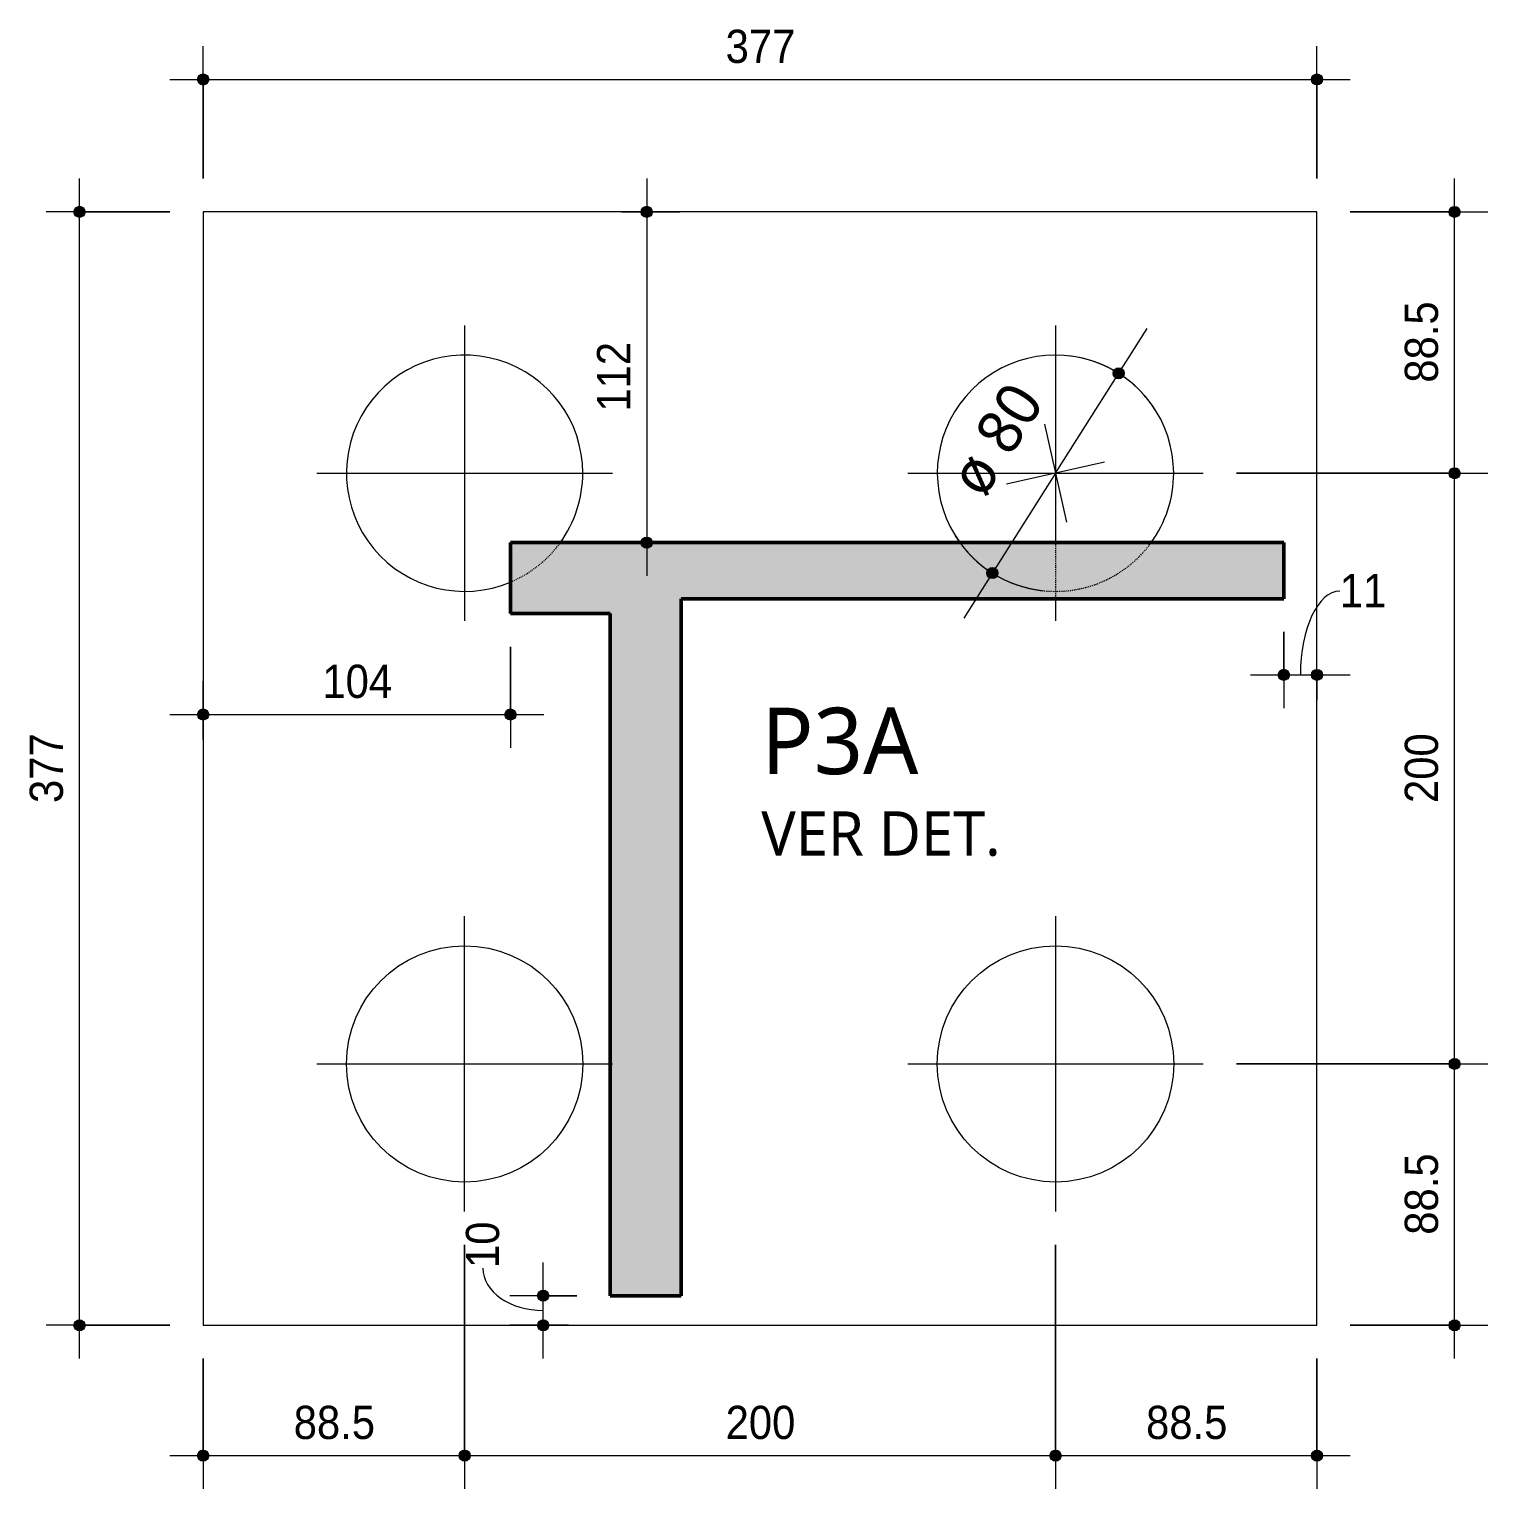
# Model space of a CAD drawing. Header units: centimetres. Extents: x -3523 to 38560, y -3196 to 88043.
# Drawn here: x 27730 to 28223.7, y 386.7 to 881 of the extents above; entities that cross this region are included whole.
import ezdxf

# ---------------------------------------------------------------- set-up
doc = ezdxf.new("R2010")
doc.units = ezdxf.units.CM
doc.linetypes.add('Traço', pattern=[0.635, 0.3175, -0.3175])
for name, color, linetype, lineweight in [('A-ANNO-DIMS', 7, 'Continuous', 9), ('A-ANNO-DIMS-75', 7, 'Continuous', 9), ('A-DETL-MBND', 7, 'Continuous', 18), ('S-COLS', 7, 'Continuous', 25), ('S-COLS-IDEN', 7, 'Continuous', 9), ('S-FNDN', 7, 'Continuous', 25), ('S-FNDN-HDLN', 7, 'Traço', 18)]:
    doc.layers.add(name, color=color, linetype=linetype, lineweight=lineweight)
doc.styles.add('Arial_1', font='arial.ttf', dxfattribs={"width": 0.9, "height": 11.25})
doc.styles.add('Gadugi', font='gadugi.ttf', dxfattribs={"height": 15})
doc.styles.add('Gadugi_1', font='gadugi.ttf', dxfattribs={"height": 22.5})
doc.styles.add('Gadugi_3', font='gadugi.ttf', dxfattribs={"height": 0.2})
doc.dimstyles.new('PED_1_5mm_ESQ_2', dxfattribs={"dimscale": 30.48, "dimtxt": 11.477918, "dimasz": 0.492126, "dimexe": 0.369094, "dimexo": 0.369094, "dimgap": 0.073819, "dimtad": 1, "dimdec": 1, "dimrnd": 0.5, "dimdsep": 46, "dimtxsty": 'Arial_1', "dimblk1": 'DOTSMALL', "dimblk2": 'DOTSMALL', "dimsah": 1, "dimcen": 0.09, "dimdle": 0.369094, "dimazin": 0, "dimtfac": 1, "dimtdec": 4, "dimtix": 1, "dimtmove": 1, "dimatfit": 3, "dimfxl": 1, "dimtvp": 1, "dimtolj": 1, "dimtzin": 0, "dimarcsym": 2})
doc.dimstyles.new('PED_1_5mm_ESQ_5', dxfattribs={"dimscale": 30.48, "dimtxt": 11.477918, "dimasz": 0.492126, "dimexe": 0.369094, "dimexo": 0.369094, "dimgap": 0.073819, "dimtad": 1, "dimdec": 1, "dimrnd": 0.5, "dimdsep": 46, "dimtxsty": 'Arial_1', "dimblk1": 'DOTSMALL', "dimblk2": 'DOTSMALL', "dimsah": 1, "dimcen": 0.09, "dimdle": 0.369094, "dimazin": 0, "dimtfac": 1, "dimtdec": 4, "dimtix": 1, "dimtmove": 0, "dimatfit": 3, "dimfxl": 1, "dimtvp": 1, "dimtolj": 1, "dimtzin": 0, "dimarcsym": 2})
doc.dimstyles.new('PED_Diâmetro_-_2_5_mm_GADUGI_1', dxfattribs={"dimscale": 30.48, "dimtxt": 15.557435, "dimasz": 0.492126, "dimexe": 0.590551, "dimexo": 0, "dimgap": 0.369094, "dimtad": 1, "dimjust": 3, "dimrnd": 0.01, "dimdsep": 46, "dimtxsty": 'Gadugi', "dimblk1": 'DOTSMALL', "dimblk2": 'DOTSMALL', "dimsah": 1, "dimcen": 0.09, "dimdle": 0.590551, "dimazin": 0, "dimtfac": 1, "dimtdec": 4, "dimtix": 1, "dimtmove": 0, "dimatfit": 2, "dimfxl": 1, "dimtvp": 1, "dimtolj": 1, "dimtzin": 0, "dimarcsym": 2})

# ---------------------------------------------------------------- blocks, each defined once
blk = doc.blocks.new('PED_BLRET-4EST_R01_2019 - 377x377x170-3763710-DT012 - BL480A PARA P3A')
at = {"layer": 'A-DETL-MBND'}
for p, q in [((-105, 30), (-105, -70)), ((95, 30), (95, -43.48)), ((-155, -20), (-55, -20)), ((45, -20), (145, -20)), ((95, -62.48), (95, -70)), ((-105, -270), (-105, -170)), ((95, -170), (95, -270)), ((-155, -220), (-55.73, -220)), ((45, -220), (145, -220))]:
    blk.add_line(p, q, dxfattribs=at)
for centre in [(-105, -220), (95, -220)]:
    blk.add_circle(centre, 40, dxfattribs=at)
for centre, start, end in [((-105, -20), 360, 292.9236), ((95, -20), 360, 216.125), ((-105, -20), 323.875, 360), ((95, -20), 323.875, 360)]:
    blk.add_arc(centre, 40, start, end, dxfattribs=at)
at = {"layer": 'S-FNDN-HDLN'}
for p, q in [((95, -43.49), (95, -62.48)), ((-55.72, -220), (-55, -220))]:
    blk.add_line(p, q, dxfattribs=at)
for centre, start in [((-105, -20), 292.9308), ((95, -20), 216.1321)]:
    blk.add_arc(centre, 40, start, 323.8679, dxfattribs=at)
blk = doc.blocks.new('DIMBLOCK454-DT012 - BL480A PARA P3A')
at = {"layer": 'A-ANNO-DIMS-75'}
h = blk.add_hatch(color=256, dxfattribs=at)
edge = h.paths.add_edge_path(flags=0)
edge.add_arc((27746.99, 819.1), 1.88, 0, 360)
h = blk.add_hatch(color=256, dxfattribs=at)
edge = h.paths.add_edge_path(flags=0)
edge.add_arc((27746.99, 442.1), 1.88, 0, 360)
for p, q in [((27746.99, 430.85), (27746.99, 830.35)), ((27777.59, 819.1), (27735.74, 819.1)), ((27746.99, 819.1), (27777.59, 819.1)), ((27777.59, 442.1), (27735.74, 442.1)), ((27746.99, 442.1), (27777.59, 442.1))]:
    blk.add_line(p, q, dxfattribs=at)
for centre in [(27746.99, 819.1), (27746.99, 442.1)]:
    blk.add_circle(centre, 1.88, dxfattribs=at)
at = {"layer": 'A-ANNO-DIMS-75', "color": 0, "insert": (27730.13, 618.95), "char_height": 11.25, "width": 27.9708, "attachment_point": 1, "rotation": 90, "line_spacing_factor": 0.941778, "style": 'Arial_1'}
blk.add_mtext('377', dxfattribs=at)
blk = doc.blocks.new('_DotSmall')
at = {"color": 0, "linetype": 'ByBlock', "const_width": 0.5}
blk.add_lwpolyline([(-0.0625, 0, 1), (0.0625, 0, 1)], format="xyb", close=True, dxfattribs=at)
blk = doc.blocks.new('DIMBLOCK455-DT012 - BL480A PARA P3A')
at = {"layer": 'A-ANNO-DIMS-75'}
h = blk.add_hatch(color=256, dxfattribs=at)
edge = h.paths.add_edge_path(flags=0)
edge.add_arc((27788.84, 863.93), 1.88, 0, 360)
h = blk.add_hatch(color=256, dxfattribs=at)
edge = h.paths.add_edge_path(flags=0)
edge.add_arc((28165.84, 863.93), 1.87, 0, 360)
for p, q in [((27788.84, 830.35), (27788.84, 875.18)), ((28165.84, 830.35), (28165.84, 875.18)), ((27777.59, 863.93), (28177.09, 863.93)), ((27788.84, 863.93), (27788.84, 830.35)), ((28165.84, 863.93), (28165.84, 830.35))]:
    blk.add_line(p, q, dxfattribs=at)
for centre, radius in [((27788.84, 863.93), 1.88), ((28165.84, 863.93), 1.87)]:
    blk.add_circle(centre, radius, dxfattribs=at)
at = {"layer": 'A-ANNO-DIMS-75', "color": 0, "insert": (27965.68, 880.78), "char_height": 11.25, "width": 27.9708, "attachment_point": 1, "line_spacing_factor": 0.941778, "style": 'Arial_1'}
blk.add_mtext('377', dxfattribs=at)
blk = doc.blocks.new('DIMBLOCK456-DT012 - BL480A PARA P3A')
at = {"layer": 'A-ANNO-DIMS-75'}
h = blk.add_hatch(color=256, dxfattribs=at)
edge = h.paths.add_edge_path(flags=0)
edge.add_arc((27788.84, 397.98), 1.88, 0, 360)
h = blk.add_hatch(color=256, dxfattribs=at)
edge = h.paths.add_edge_path(flags=0)
edge.add_arc((27877.34, 397.98), 1.88, 0, 360)
for p, q in [((27877.34, 469.35), (27877.34, 386.73)), ((27877.34, 397.98), (27877.34, 469.35)), ((27788.84, 430.85), (27788.84, 386.73)), ((27788.84, 397.98), (27788.84, 430.85)), ((27777.59, 397.98), (27877.34, 397.98))]:
    blk.add_line(p, q, dxfattribs=at)
for centre in [(27788.84, 397.98), (27877.34, 397.98)]:
    blk.add_circle(centre, 1.88, dxfattribs=at)
at = {"layer": 'A-ANNO-DIMS-75', "color": 0, "insert": (27819.49, 414.84), "char_height": 11.25, "width": 32.6326, "attachment_point": 1, "line_spacing_factor": 0.941778, "style": 'Arial_1'}
blk.add_mtext('88.5', dxfattribs=at)
blk = doc.blocks.new('DIMBLOCK457-DT012 - BL480A PARA P3A')
at = {"layer": 'A-ANNO-DIMS-75'}
h = blk.add_hatch(color=256, dxfattribs=at)
edge = h.paths.add_edge_path(flags=0)
edge.add_arc((27877.34, 397.98), 1.88, 0, 360)
h = blk.add_hatch(color=256, dxfattribs=at)
edge = h.paths.add_edge_path(flags=0)
edge.add_arc((28077.34, 397.98), 1.88, 0, 360)
for p, q in [((27877.34, 469.35), (27877.34, 386.73)), ((27877.34, 397.98), (27877.34, 469.35)), ((28077.34, 469.35), (28077.34, 386.73)), ((28077.34, 397.98), (28077.34, 469.35)), ((27877.34, 397.98), (28077.34, 397.98))]:
    blk.add_line(p, q, dxfattribs=at)
for centre in [(27877.34, 397.98), (28077.34, 397.98)]:
    blk.add_circle(centre, 1.88, dxfattribs=at)
at = {"layer": 'A-ANNO-DIMS-75', "color": 0, "insert": (27965.68, 414.84), "char_height": 11.25, "width": 27.9708, "attachment_point": 1, "line_spacing_factor": 0.941778, "style": 'Arial_1'}
blk.add_mtext('200', dxfattribs=at)
blk = doc.blocks.new('DIMBLOCK458-DT012 - BL480A PARA P3A')
at = {"layer": 'A-ANNO-DIMS-75'}
h = blk.add_hatch(color=256, dxfattribs=at)
edge = h.paths.add_edge_path(flags=0)
edge.add_arc((28077.34, 397.98), 1.88, 0, 360)
h = blk.add_hatch(color=256, dxfattribs=at)
edge = h.paths.add_edge_path(flags=0)
edge.add_arc((28165.84, 397.98), 1.87, 0, 360)
for p, q in [((28077.34, 469.35), (28077.34, 386.73)), ((28077.34, 397.98), (28077.34, 469.35)), ((28165.84, 430.85), (28165.84, 386.73)), ((28165.84, 397.98), (28165.84, 430.85)), ((28077.34, 397.98), (28177.09, 397.98))]:
    blk.add_line(p, q, dxfattribs=at)
for centre, radius in [((28077.34, 397.98), 1.88), ((28165.84, 397.98), 1.87)]:
    blk.add_circle(centre, radius, dxfattribs=at)
at = {"layer": 'A-ANNO-DIMS-75', "color": 0, "insert": (28107.99, 414.84), "char_height": 11.25, "width": 32.6326, "attachment_point": 1, "line_spacing_factor": 0.941778, "style": 'Arial_1'}
blk.add_mtext('88.5', dxfattribs=at)
blk = doc.blocks.new('DIMBLOCK459-DT012 - BL480A PARA P3A')
at = {"layer": 'A-ANNO-DIMS-75'}
h = blk.add_hatch(color=256, dxfattribs=at)
edge = h.paths.add_edge_path(flags=0)
edge.add_arc((28212.4, 530.6), 1.87, 0, 360)
h = blk.add_hatch(color=256, dxfattribs=at)
edge = h.paths.add_edge_path(flags=0)
edge.add_arc((28212.4, 442.1), 1.87, 0, 360)
for p, q in [((28138.59, 530.6), (28223.65, 530.6)), ((28212.4, 530.6), (28138.59, 530.6)), ((28212.4, 430.85), (28212.4, 530.6)), ((28177.09, 442.1), (28223.65, 442.1)), ((28212.4, 442.1), (28177.09, 442.1))]:
    blk.add_line(p, q, dxfattribs=at)
for centre in [(28212.4, 530.6), (28212.4, 442.1)]:
    blk.add_circle(centre, 1.87, dxfattribs=at)
at = {"layer": 'A-ANNO-DIMS-75', "color": 0, "insert": (28195.55, 472.76), "char_height": 11.25, "width": 32.6326, "attachment_point": 1, "rotation": 90, "line_spacing_factor": 0.941778, "style": 'Arial_1'}
blk.add_mtext('88.5', dxfattribs=at)
blk = doc.blocks.new('DIMBLOCK460-DT012 - BL480A PARA P3A')
at = {"layer": 'A-ANNO-DIMS-75'}
h = blk.add_hatch(color=256, dxfattribs=at)
edge = h.paths.add_edge_path(flags=0)
edge.add_arc((28212.4, 730.6), 1.87, 0, 360)
h = blk.add_hatch(color=256, dxfattribs=at)
edge = h.paths.add_edge_path(flags=0)
edge.add_arc((28212.4, 530.6), 1.87, 0, 360)
for p, q in [((28138.59, 730.6), (28223.65, 730.6)), ((28212.4, 730.6), (28138.59, 730.6)), ((28212.4, 530.6), (28212.4, 730.6)), ((28138.59, 530.6), (28223.65, 530.6)), ((28212.4, 530.6), (28138.59, 530.6))]:
    blk.add_line(p, q, dxfattribs=at)
for centre in [(28212.4, 730.6), (28212.4, 530.6)]:
    blk.add_circle(centre, 1.87, dxfattribs=at)
at = {"layer": 'A-ANNO-DIMS-75', "color": 0, "insert": (28195.55, 618.95), "char_height": 11.25, "width": 27.9708, "attachment_point": 1, "rotation": 90, "line_spacing_factor": 0.941778, "style": 'Arial_1'}
blk.add_mtext('200', dxfattribs=at)
blk = doc.blocks.new('DIMBLOCK461-DT012 - BL480A PARA P3A')
at = {"layer": 'A-ANNO-DIMS-75'}
h = blk.add_hatch(color=256, dxfattribs=at)
edge = h.paths.add_edge_path(flags=0)
edge.add_arc((28212.4, 819.1), 1.87, 0, 360)
h = blk.add_hatch(color=256, dxfattribs=at)
edge = h.paths.add_edge_path(flags=0)
edge.add_arc((28212.4, 730.6), 1.87, 0, 360)
for p, q in [((28212.4, 730.6), (28212.4, 830.35)), ((28177.09, 819.1), (28223.65, 819.1)), ((28212.4, 819.1), (28177.09, 819.1)), ((28138.59, 730.6), (28223.65, 730.6)), ((28212.4, 730.6), (28138.59, 730.6))]:
    blk.add_line(p, q, dxfattribs=at)
for centre in [(28212.4, 819.1), (28212.4, 730.6)]:
    blk.add_circle(centre, 1.87, dxfattribs=at)
at = {"layer": 'A-ANNO-DIMS-75', "color": 0, "insert": (28195.55, 761.26), "char_height": 11.25, "width": 32.6326, "attachment_point": 1, "rotation": 90, "line_spacing_factor": 0.941778, "style": 'Arial_1'}
blk.add_mtext('88.5', dxfattribs=at)
blk = doc.blocks.new('DIMBLOCK462-DT012 - BL480A PARA P3A')
at = {"layer": 'A-ANNO-DIMS-75'}
h = blk.add_hatch(color=256, dxfattribs=at)
edge = h.paths.add_edge_path(flags=0)
edge.add_arc((28098.72, 764.41), 1.88, 0, 360)
h = blk.add_hatch(color=256, dxfattribs=at)
edge = h.paths.add_edge_path(flags=0)
edge.add_arc((28055.96, 696.79), 1.88, 0, 360)
for p, q in [((28077.34, 730.6), (28108.34, 779.62)), ((28073.61, 747.16), (28081.07, 714.05)), ((28093.89, 734.33), (28060.78, 726.87)), ((28077.34, 730.6), (28046.34, 681.58))]:
    blk.add_line(p, q, dxfattribs=at)
for centre in [(28098.72, 764.41), (28055.96, 696.79)]:
    blk.add_circle(centre, 1.88, dxfattribs=at)
for start, end in [(31.9098, 83.476), (211.9098, 263.476)]:
    blk.add_arc((28077.34, 730.6), 40, start, end, dxfattribs=at)
at = {"layer": 'A-ANNO-DIMS-75', "color": 0, "insert": (28040.23, 729.63), "char_height": 15, "width": 49.5798, "attachment_point": 1, "rotation": 57.6929, "line_spacing_factor": 1.02016, "style": 'Gadugi'}
blk.add_mtext('ø 80', dxfattribs=at)
blk = doc.blocks.new('DIMBLOCK463-DT012 - BL480A PARA P3A')
at = {"layer": 'A-ANNO-DIMS-75'}
h = blk.add_hatch(color=256, dxfattribs=at)
edge = h.paths.add_edge_path(flags=0)
edge.add_arc((27788.84, 648.9), 1.88, 0, 360)
h = blk.add_hatch(color=256, dxfattribs=at)
edge = h.paths.add_edge_path(flags=0)
edge.add_arc((27892.86, 648.9), 1.88, 0, 360)
for p, q in [((27892.86, 671.87), (27892.86, 637.65)), ((27892.86, 648.9), (27892.86, 671.87)), ((27788.84, 640.31), (27788.84, 660.15)), ((27777.59, 648.9), (27904.11, 648.9)), ((27788.84, 648.9), (27788.84, 640.31))]:
    blk.add_line(p, q, dxfattribs=at)
for centre in [(27788.84, 648.9), (27892.86, 648.9)]:
    blk.add_circle(centre, 1.88, dxfattribs=at)
at = {"layer": 'A-ANNO-DIMS-75', "color": 0, "insert": (27829.2, 665.76), "char_height": 11.25, "width": 27.9708, "attachment_point": 1, "line_spacing_factor": 0.941778, "style": 'Arial_1'}
blk.add_mtext('104', dxfattribs=at)
blk = doc.blocks.new('DIMBLOCK464-DT012 - BL480A PARA P3A')
at = {"layer": 'A-ANNO-DIMS-75'}
h = blk.add_hatch(color=256, dxfattribs=at)
edge = h.paths.add_edge_path(flags=0)
edge.add_arc((27903.93, 452.12), 1.88, 0, 360)
h = blk.add_hatch(color=256, dxfattribs=at)
edge = h.paths.add_edge_path(flags=0)
edge.add_arc((27903.93, 442.1), 1.88, 0, 360)
for p, q in [((27903.93, 430.85), (27903.93, 463.37)), ((27915.36, 452.12), (27892.68, 452.12)), ((27903.93, 452.12), (27915.36, 452.12)), ((27912.53, 442.1), (27892.68, 442.1)), ((27903.93, 442.1), (27912.53, 442.1))]:
    blk.add_line(p, q, dxfattribs=at)
for centre in [(27903.93, 452.12), (27903.93, 442.1)]:
    blk.add_circle(centre, 1.88, dxfattribs=at)
blk.add_ellipse((27903.93, 461.49), major_axis=(20.4, 0), ratio=0.705141, start_param=3.141593, end_param=4.712389, dxfattribs=at)
at = {"layer": 'A-ANNO-DIMS-75', "color": 0, "insert": (27877.76, 461.49), "char_height": 11.25, "width": 18.6472, "attachment_point": 1, "rotation": 90, "line_spacing_factor": 0.941778, "style": 'Arial_1'}
blk.add_mtext('10', dxfattribs=at)
blk = doc.blocks.new('DIMBLOCK465-DT012 - BL480A PARA P3A')
at = {"layer": 'A-ANNO-DIMS-75'}
h = blk.add_hatch(color=256, dxfattribs=at)
edge = h.paths.add_edge_path(flags=0)
edge.add_arc((28154.61, 662.33), 1.88, 0, 360)
h = blk.add_hatch(color=256, dxfattribs=at)
edge = h.paths.add_edge_path(flags=0)
edge.add_arc((28165.84, 662.33), 1.87, 0, 360)
for p, q in [((28154.61, 676.87), (28154.61, 651.08)), ((28154.61, 662.33), (28154.61, 676.87)), ((28165.84, 653.74), (28165.84, 673.58)), ((28143.36, 662.33), (28177.09, 662.33)), ((28165.84, 662.33), (28165.84, 653.74))]:
    blk.add_line(p, q, dxfattribs=at)
for centre, radius in [((28154.61, 662.33), 1.88), ((28165.84, 662.33), 1.87)]:
    blk.add_circle(centre, radius, dxfattribs=at)
blk.add_ellipse((28173.55, 662.33), major_axis=(0, 28.38), ratio=0.469368, start_param=0, end_param=1.570796, dxfattribs=at)
at = {"layer": 'A-ANNO-DIMS-75', "color": 0, "insert": (28173.55, 696.49), "char_height": 11.25, "width": 18.6472, "attachment_point": 1, "line_spacing_factor": 0.941778, "style": 'Arial_1'}
blk.add_mtext('11', dxfattribs=at)
blk = doc.blocks.new('DIMBLOCK466-DT012 - BL480A PARA P3A')
at = {"layer": 'A-ANNO-DIMS-75'}
h = blk.add_hatch(color=256, dxfattribs=at)
edge = h.paths.add_edge_path(flags=0)
edge.add_arc((27938.99, 819.1), 1.88, 0, 360)
h = blk.add_hatch(color=256, dxfattribs=at)
edge = h.paths.add_edge_path(flags=0)
edge.add_arc((27938.99, 707.12), 1.88, 0, 360)
for p, q in [((27938.99, 830.35), (27938.99, 695.87)), ((27930.4, 819.1), (27950.24, 819.1)), ((27938.99, 819.1), (27930.4, 819.1)), ((27930.4, 707.12), (27950.24, 707.12)), ((27938.99, 707.12), (27930.4, 707.12))]:
    blk.add_line(p, q, dxfattribs=at)
for centre in [(27938.99, 819.1), (27938.99, 707.12)]:
    blk.add_circle(centre, 1.88, dxfattribs=at)
at = {"layer": 'A-ANNO-DIMS-75', "color": 0, "insert": (27922.14, 751.46), "char_height": 11.25, "width": 27.9708, "attachment_point": 1, "rotation": 90, "line_spacing_factor": 0.941778, "style": 'Arial_1'}
blk.add_mtext('112', dxfattribs=at)
blk = doc.blocks.new('PED_TAG_PILAR_R04 - PILAR VER DET_-2523782-DT012 - BL480A PARA P3A')
at = {"layer": 'S-COLS-IDEN', "insert": (0.1149, -0.6328), "char_height": 0.2, "width": 1.370886, "attachment_point": 1, "style": 'Gadugi_3'}
blk.add_mtext('VER DET.', dxfattribs=at)

msp = doc.modelspace()

# ---------------------------------------------------------------- hatches: boundary and pattern name
at = {"layer": 'S-COLS', "true_color": 0x808080}
msp.add_hatch(color=8, dxfattribs=at).paths.add_polyline_path([(27950.612, 452.119), (27950.612, 688.119), (28154.612, 688.119), (28154.612, 707.119), (27892.862, 707.119), (27892.862, 683.119), (27926.612, 683.119), (27926.612, 452.119)], flags=0)

# ---------------------------------------------------------------- linework, layer by layer
at = {"layer": 'A-DETL-MBND'}
for p, q in [((28165.838, 819.102), (27788.838, 819.102)), ((27788.838, 819.102), (27788.838, 442.102)), ((28165.838, 442.102), (28165.838, 819.102)), ((27788.838, 442.102), (27931.612, 442.102)), ((27931.612, 442.102), (27950.612, 442.102)), ((27950.612, 442.102), (28135.612, 442.102)), ((28135.612, 442.102), (28154.612, 442.102)), ((28154.612, 442.102), (28165.838, 442.102))]:
    msp.add_line(p, q, dxfattribs=at)
at = {"layer": 'S-COLS', "lineweight": 50}
for p, q in [((28154.612, 707.119), (27892.862, 707.119)), ((27892.862, 707.119), (27892.862, 683.119)), ((28154.612, 688.119), (28154.612, 707.119)), ((27950.612, 452.119), (27950.612, 688.119)), ((27950.612, 688.119), (28154.612, 688.119)), ((27892.862, 683.119), (27926.612, 683.119)), ((27926.612, 683.119), (27926.612, 452.119)), ((27926.612, 452.119), (27950.612, 452.119))]:
    msp.add_line(p, q, dxfattribs=at)

# ---------------------------------------------------------------- block references
at = {"layer": 'S-COLS-IDEN', "xscale": 74.99999999999996, "yscale": 74.99999999999996, "zscale": 74.99999999999996}
msp.add_blockref('PED_TAG_PILAR_R04 - PILAR VER DET_-2523782-DT012 - BL480A PARA P3A', (27969.119, 663.57), dxfattribs=at)
at = {"layer": 'S-FNDN', "linetype": 'Traço', "lineweight": 18}
msp.add_blockref('PED_BLRET-4EST_R01_2019 - 377x377x170-3763710-DT012 - BL480A PARA P3A', (27982.338, 750.602), dxfattribs=at)

# ---------------------------------------------------------------- texts
at = {"layer": 'S-COLS-IDEN', "insert": (27977.734, 651.214), "char_height": 22.5, "width": 67.34175, "attachment_point": 1, "style": 'Gadugi_1'}
msp.add_mtext('P3A', dxfattribs=at)

# ---------------------------------------------------------------- dimensions: what is measured, and where the dimension line sits
at = {"layer": 'A-ANNO-DIMS'}
for base, p1, p2, override, picture, middle in [((28165.838, 863.928), (27788.838, 819.102), (28165.838, 819.102), {"dimpost": '<>', "dimfxl": 377}, 'DIMBLOCK455-DT012 - BL480A PARA P3A', (27977.338, 871.926)), ((27892.862, 648.904), (27788.838, 651.556), (27892.862, 683.119), {"dimpost": '<>', "dimfxl": 108.706988}, 'DIMBLOCK463-DT012 - BL480A PARA P3A', (27840.85, 656.898)), ((27877.338, 397.981), (27788.838, 442.102), (27877.338, 480.602), {"dimpost": '<>', "dimfxl": 96.511657}, 'DIMBLOCK456-DT012 - BL480A PARA P3A', (27833.088, 405.975)), ((28077.338, 397.981), (27877.338, 480.602), (28077.338, 480.602), {"dimpost": '<>', "dimfxl": 200}, 'DIMBLOCK457-DT012 - BL480A PARA P3A', (27977.338, 405.975)), ((28165.838, 397.981), (28077.338, 480.602), (28165.838, 442.102), {"dimpost": '<>', "dimfxl": 96.511657}, 'DIMBLOCK458-DT012 - BL480A PARA P3A', (28121.588, 405.975))]:
    dim = msp.add_linear_dim(base=base, p1=p1, p2=p2, dimstyle='PED_1_5mm_ESQ_5', override=override, dxfattribs=at)
    dim.commit()
    dim.dimension.update_dxf_attribs({"geometry": picture, "text_midpoint": middle})
for base, p1, p2, override, picture, middle in [((27746.989, 819.102), (27788.838, 442.102), (27788.838, 819.102), {"dimpost": '<>', "dimfxl": 377}, 'DIMBLOCK454-DT012 - BL480A PARA P3A', (27738.991, 630.602)), ((27938.995, 707.119), (27941.647, 819.102), (27941.647, 707.119), {"dimpost": '<>', "dimfxl": 111.983027}, 'DIMBLOCK466-DT012 - BL480A PARA P3A', (27931.097, 763.111)), ((28212.404, 819.102), (28127.338, 730.602), (28165.838, 819.102), {"dimpost": '<>', "dimfxl": 96.511657}, 'DIMBLOCK461-DT012 - BL480A PARA P3A', (28204.41, 774.852)), ((28212.404, 730.602), (28127.338, 530.602), (28127.338, 730.602), {"dimpost": '<>', "dimfxl": 200}, 'DIMBLOCK460-DT012 - BL480A PARA P3A', (28204.41, 630.602)), ((28212.404, 530.602), (28165.838, 442.102), (28127.338, 530.602), {"dimpost": '<>', "dimfxl": 96.511657}, 'DIMBLOCK459-DT012 - BL480A PARA P3A', (28204.41, 486.352))]:
    dim = msp.add_linear_dim(base=base, p1=p1, p2=p2, angle=90, dimstyle='PED_1_5mm_ESQ_5', override=override, dxfattribs=at)
    dim.commit()
    dim.dimension.update_dxf_attribs({"geometry": picture, "text_midpoint": middle})
dim = msp.add_diameter_dim_2p(p1=(28055.96, 696.795), p2=(28098.716, 764.41), dimstyle='PED_Diâmetro_-_2_5_mm_GADUGI_1', override={"dimpost": 'ø<>'}, dxfattribs=at)
dim.commit()
dim.dimension.update_dxf_attribs({"geometry": 'DIMBLOCK462-DT012 - BL480A PARA P3A', "text_midpoint": (28061.022, 740.92)})
dim = msp.add_linear_dim(base=(28165.838, 662.334), p1=(28154.612, 688.119), p2=(28165.838, 664.986), dimstyle='PED_1_5mm_ESQ_2', override={"dimpost": '<>', "dimfxl": 25.713554}, dxfattribs=at)
dim.commit()
dim.dimension.update_dxf_attribs({"geometry": 'DIMBLOCK465-DT012 - BL480A PARA P3A', "text_midpoint": (28182.869, 688.99), "dimtype": 160})
dim = msp.add_linear_dim(base=(27903.933, 452.119), p1=(27901.282, 442.102), p2=(27926.612, 452.119), angle=90, dimstyle='PED_1_5mm_ESQ_2', override={"dimpost": '<>', "dimfxl": 27.239163}, dxfattribs=at)
dim.commit()
dim.dimension.update_dxf_attribs({"geometry": 'DIMBLOCK464-DT012 - BL480A PARA P3A', "text_midpoint": (27885.259, 470.818), "dimtype": 160, "text_rotation": 90})

doc.saveas('drawing.dxf')
